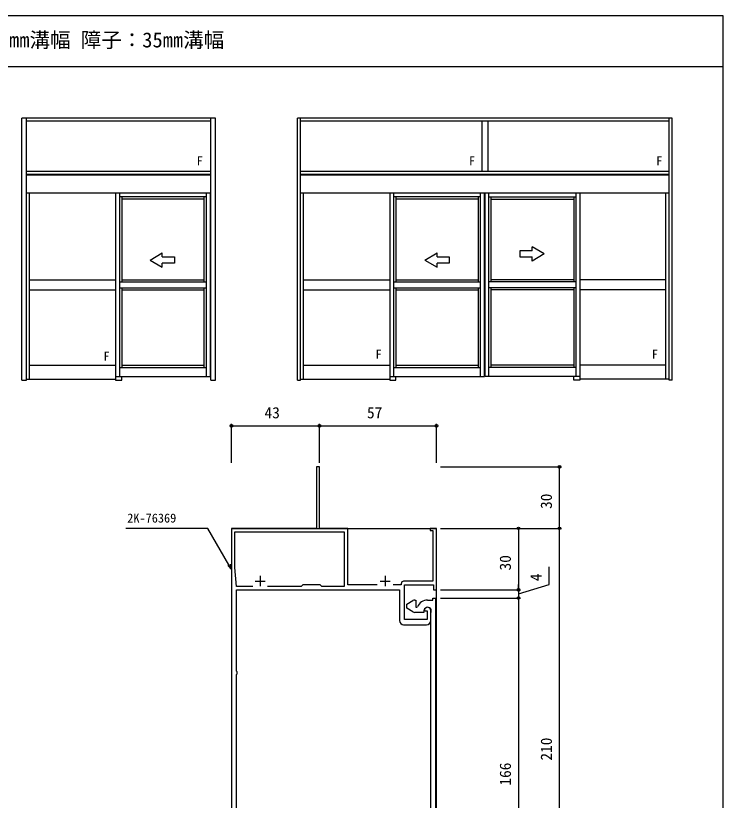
# Model space of a CAD drawing. Units: millimetres, scale not verified. Extents: x -437 to 438, y -681 to 679.
# Drawn here: x 93 to 438.3, y 261.2 to 643.8 of the extents above; entities that cross this region are included whole.
import ezdxf
from ezdxf.enums import TextEntityAlignment as Align

# ---------------------------------------------------------------- set-up
doc = ezdxf.new("R2010")
doc.units = ezdxf.units.MM
doc.header["$LTSCALE"] = 4
for name, color, linetype in [('0-1_USER1', 3, 'Continuous'), ('0-2_YKK_11', 7, 'Continuous'), ('0-3_YKK_12', 2, 'Continuous'), ('0-5_YKK_A1', 4, 'Continuous'), ('0-6_YKK_D', 6, 'Continuous'), ('0-7_YKK_ZWAK', 7, 'Continuous')]:
    doc.layers.add(name, color=color, linetype=linetype)
doc.styles.add('ＭＳ ゴシック', font='')
doc.styles.get('ＭＳ ゴシック').set_extended_font_data('MS Gothic')

msp = doc.modelspace()

# ---------------------------------------------------------------- linework, layer by layer
at = {"layer": '0-2_YKK_11'}
for p, q in [((209.8, 368.1), (214.8, 368.1)), ((212.3, 370.6), (212.3, 365.6)), ((270.8, 368.1), (275.8, 368.1)), ((273.3, 370.6), (273.3, 365.6)), ((295.5, 348.8), (295.5, 353.8)), ((282.3, 346.8), (293.5, 346.8))]:
    msp.add_line(p, q, dxfattribs=at)
for points in [[(269.412, 366.3), (255, 366.3), (255, 393.8), (241.3, 393.8), (241.3, 423.8), (239.7, 423.8), (239.7, 419.258), (239.82, 419.075), (239.82, 418.525), (239.7, 418.342), (239.7, 393.8), (198.3, 393.8), (198.3, 183.8)], [(208.728, 365.5), (200.8, 365.5), (200, 374.644), (200, 392.1), (253.3, 392.1), (253.3, 365.5), (242.309, 365.5), (241.509, 366.3), (233.109, 366.3), (232.309, 365.5), (215.872, 365.5)], [(292.5, 353.8), (292.8, 353.5), (293.8, 353.5), (293.8, 349.3), (282.8, 349.3), (282.8, 366.3), (296.8, 366.3), (296.8, 363.8), (298.3, 363.8), (298.3, 393.8), (295.3, 393.8), (295.3, 392.7), (296.6, 392.7), (296.6, 368), (282.3, 368)], [(208.446, 208.3), (200.8, 208.3), (200.8, 222.506), (201.063, 222.804), (201.063, 223.796), (200.8, 224.094), (200.8, 232.506), (201.063, 232.804), (201.063, 233.796), (200.8, 234.094), (200.8, 322.506), (201.063, 322.804), (201.063, 323.796), (200.8, 324.094), (200.8, 363.8), (280.3, 363.8), (280.3, 348.8)], [(281.1, 366.8), (281.1, 366.3), (277.188, 366.3)], [(294, 358.8), (296.5, 358.8), (296.5, 359.8), (297.8, 359.8)], [(297.8, 359.8), (297.8, 183.8)], [(286.8, 353.068), (283.8, 354.8), (283.8, 356.8), (286.8, 358.532)], [(287.8, 358.8), (288.3, 358.8), (288.3, 355.3), (288.809, 355.3), (289.087, 355.487)], [(292.2, 353.5), (292.2, 352.8), (287.8, 352.8)], [(295.6, 193.8), (295.6, 348.546), (295.56, 348.696), (295.555, 348.705), (295.545, 348.722), (295.54, 348.73), (295.5, 348.88), (295.5, 352.418), (295.543, 352.573)]]:
    msp.add_lwpolyline(points, dxfattribs=at)
for centre, radius, start, end in [((282.3, 366.8), 1.2, 90.00001, 179.99999), ((287.8, 356.8), 2, 89.99998, 120), ((294, 353.5), 5.3, 89.99999, 157.9757), ((287.8, 354.8), 2, 240, 270.00002), ((294, 353.5), 1.8, 328.99728, 179.99999), ((294, 353.8), 1.5, 359.99999, 180.00001), ((282.3, 348.8), 2, 180.00001, 269.99999), ((293.5, 348.8), 2, 270.00001, 359.99999)]:
    msp.add_arc(centre, radius, start, end, dxfattribs=at)
at = {"layer": '0-3_YKK_12'}
for p, q in [((198.3, 393.8), (298.3, 393.8)), ((198.3, 393.8), (198.3, 90.36)), ((298.3, 94.8), (298.3, 393.8))]:
    msp.add_line(p, q, dxfattribs=at)
at = {"layer": '0-5_YKK_A1'}
for p, q in [((96, 466.05), (96, 593.8)), ((190.5, 593.8), (96, 593.8)), ((98.25, 466.05), (98.25, 593.8)), ((188.25, 466.05), (188.25, 593.8)), ((190.5, 466.05), (190.5, 593.8)), ((230.5, 466.05), (230.5, 593.8)), ((413.3, 593.8), (230.5, 593.8)), ((232, 466.05), (232, 593.8)), ((411.8, 466.05), (411.8, 593.8)), ((413.3, 466.05), (413.3, 593.8)), ((188.25, 592.3), (98.25, 592.3)), ((411.8, 592.3), (232, 592.3)), ((320.4, 592.3), (320.4, 567.8)), ((323.4, 592.3), (323.4, 567.8)), ((188.25, 567.8), (98.25, 567.8)), ((188.25, 566.3), (98.25, 566.3)), ((411.8, 567.8), (232, 567.8)), ((411.8, 566.3), (232, 566.3)), ((188.25, 566.1), (98.25, 566.1)), ((411.8, 566.1), (232, 566.1)), ((188.25, 557.3), (98.25, 557.3)), ((99.75, 466.55), (99.75, 557.3)), ((141.75, 557.3), (141.75, 467.8)), ((143.65, 557.3), (143.65, 467.8)), ((186.1, 555.4), (143.65, 555.4)), ((144.75, 555.4), (144.75, 513.95)), ((185, 513.95), (185, 555.4)), ((186.1, 467.8), (186.1, 557.3)), ((188, 467.8), (188, 557.3)), ((411.8, 557.3), (232, 557.3)), ((233.5, 466.55), (233.5, 557.3)), ((275.5, 557.3), (275.5, 467.8)), ((277.4, 557.3), (277.4, 467.8)), ((319.875, 555.4), (277.4, 555.4)), ((278.5, 555.4), (278.5, 513.95)), ((318.775, 513.95), (318.775, 555.4)), ((319.875, 467.8), (319.875, 557.3)), ((321.775, 467.8), (321.775, 557.3)), ((322.025, 467.8), (322.025, 557.3)), ((323.925, 467.8), (323.925, 557.3)), ((323.925, 555.4), (366.4, 555.4)), ((325.025, 513.95), (325.025, 555.4)), ((365.3, 555.4), (365.3, 513.95)), ((366.4, 557.3), (366.4, 467.8)), ((368.3, 557.3), (368.3, 467.8)), ((410.3, 466.55), (410.3, 557.3)), ((185, 554.3), (144.75, 554.3)), ((318.775, 554.3), (278.5, 554.3)), ((325.025, 554.3), (365.3, 554.3)), ((158.549, 524.631), (164.549, 528.095)), ((164.549, 526.131), (164.549, 528.095)), ((292.599, 524.631), (298.599, 528.095)), ((298.599, 526.131), (298.599, 528.095)), ((350.951, 527.631), (344.951, 531.095)), ((344.951, 529.131), (344.951, 531.095)), ((158.549, 524.631), (164.549, 521.167)), ((292.599, 524.631), (298.599, 521.167)), ((350.951, 527.631), (344.951, 524.167)), ((344.951, 524.167), (344.951, 526.131)), ((164.549, 521.167), (164.549, 523.131)), ((298.599, 521.167), (298.599, 523.131)), ((99.75, 515.05), (141.75, 515.05)), ((143.65, 513.95), (186.1, 513.95)), ((144.75, 515.05), (185, 515.05)), ((233.5, 515.05), (275.5, 515.05)), ((277.4, 513.95), (319.85, 513.95)), ((278.5, 515.05), (318.75, 515.05)), ((366.4, 513.95), (323.95, 513.95)), ((365.3, 515.05), (325.05, 515.05)), ((410.3, 515.05), (368.3, 515.05)), ((99.75, 510.05), (141.75, 510.05)), ((143.65, 511.15), (186.1, 511.15)), ((144.75, 511.15), (144.75, 472.2)), ((144.75, 510.05), (185, 510.05)), ((185, 472.2), (185, 511.15)), ((233.5, 510.05), (275.5, 510.05)), ((277.4, 511.15), (319.85, 511.15)), ((278.5, 511.15), (278.5, 472.2)), ((278.5, 510.05), (318.75, 510.05)), ((318.775, 472.2), (318.775, 511.15)), ((366.4, 511.15), (323.95, 511.15)), ((325.025, 472.2), (325.025, 511.15)), ((365.3, 510.05), (325.05, 510.05)), ((365.3, 511.15), (365.3, 472.2)), ((410.3, 510.05), (368.3, 510.05)), ((99.75, 473.3), (141.75, 473.3)), ((143.65, 472.2), (186.1, 472.2)), ((144.75, 473.3), (185, 473.3)), ((233.5, 473.3), (275.5, 473.3)), ((277.4, 472.2), (319.875, 472.2)), ((278.5, 473.3), (318.775, 473.3)), ((366.4, 472.2), (323.925, 472.2)), ((365.3, 473.3), (325.025, 473.3)), ((410.3, 473.3), (368.3, 473.3)), ((141.75, 467.8), (188, 467.8)), ((275.5, 467.8), (321.775, 467.8)), ((368.3, 467.8), (322.025, 467.8)), ((96, 466.05), (98.25, 466.05)), ((98.25, 466.55), (141.75, 466.55)), ((188.25, 466.05), (190.5, 466.05)), ((230.5, 466.05), (232, 466.05)), ((232, 466.55), (275.5, 466.55)), ((411.8, 466.55), (368.3, 466.55)), ((413.3, 466.05), (411.8, 466.05))]:
    msp.add_line(p, q, dxfattribs=at)
for points in [[(344.951, 529.131), (338.951, 529.131), (338.951, 526.131), (344.951, 526.131)], [(164.549, 526.131), (170.549, 526.131), (170.549, 523.131), (164.549, 523.131)], [(298.599, 526.131), (304.599, 526.131), (304.599, 523.131), (298.599, 523.131)], [(141.75, 467.8), (141.75, 466.05), (144.75, 466.05), (144.75, 467.8)], [(275.5, 467.8), (275.5, 466.05), (278.5, 466.05), (278.5, 467.8)], [(368.3, 467.8), (368.3, 466.05), (365.3, 466.05), (365.3, 467.8)]]:
    msp.add_lwpolyline(points, dxfattribs=at)
at = {"layer": '0-6_YKK_D'}
for p, q in [((198.3, 425.8), (198.3, 444.8)), ((241.3, 425.8), (241.3, 444.8)), ((241.3, 425.8), (241.3, 444.8)), ((298.3, 425.8), (298.3, 444.8)), ((198.3, 443.8), (241.3, 443.8)), ((241.3, 443.8), (298.3, 443.8)), ((300.3, 423.801), (359.3, 423.801)), ((358.3, 393.8), (358.3, 423.801)), ((300.3, 393.8), (339.3, 393.8)), ((300.3, 393.8), (359.3, 393.8)), ((300.3, 393.8), (359.3, 393.8)), ((338.3, 393.8), (338.3, 363.8)), ((358.3, 183.8), (358.3, 393.8)), ((300.3, 363.8), (339.3, 363.8)), ((300.3, 363.8), (339.3, 363.8)), ((338.3, 363.8), (338.3, 366.35)), ((338.3, 363.8), (338.3, 359.8)), ((338.3, 363.8), (338.3, 359.8)), ((300.3, 359.8), (339.3, 359.8)), ((300.3, 359.8), (339.3, 359.8)), ((338.3, 359.8), (338.3, 357.25)), ((338.3, 359.8), (338.3, 193.8))]:
    msp.add_line(p, q, dxfattribs=at)
for points in [[(198.3, 373.8), (197.025, 376.008), (186.753, 393.8), (146.674, 393.8)], [(197.617, 376.35), (198.3, 373.8), (196.433, 375.667)], [(338.3, 361.8), (353.3, 366.375), (353.3, 375.105)]]:
    msp.add_lwpolyline(points, dxfattribs=at)
for centre in [(198.3, 443.8), (241.3, 443.8), (241.3, 443.8), (298.3, 443.8), (358.3, 423.801), (338.3, 393.8), (358.3, 393.8), (358.3, 393.8), (338.3, 363.8), (338.3, 363.8), (338.3, 359.8), (338.3, 359.8)]:
    msp.add_circle(centre, 0.637, dxfattribs=at)
at = {"layer": '0-7_YKK_ZWAK'}
for p, q in [((438.3, 643.8), (-436.7, 643.8)), ((438.3, 618.8), (-436.7, 618.8))]:
    msp.add_line(p, q, dxfattribs=at)
msp.add_lwpolyline([(-436.7, -681.2), (438.3, -681.2), (438.3, 643.8)], dxfattribs=at)

# ---------------------------------------------------------------- texts
at = {"layer": '0-1_USER1', "style": 'ＭＳ ゴシック'}
msp.add_text('自動ドア【一般スライド】 エンジン内蔵 たて骨60㎜見付 たてかまち60㎜見付 枠：35㎜溝幅 障子：35㎜溝幅', height=7.331, dxfattribs=at).set_placement((-300.086, 626.13), align=Align.BOTTOM_LEFT)
at = {"layer": '0-5_YKK_A1', "style": 'ＭＳ ゴシック'}
for p in [(181.323, 569.438), (314.198, 569.537), (405.568, 569.537), (135.824, 474.17), (268.599, 475.203), (403.399, 475.203)]:
    msp.add_text('F', height=4.399, dxfattribs=at).set_placement(p, align=Align.BOTTOM_LEFT)
at = {"layer": '0-6_YKK_D', "style": 'ＭＳ ゴシック'}
for s, height, p in [('43', 5.499, (214.431, 445.8)), ('57', 5.499, (264.409, 445.8)), ('2K-76369', 4.399, (147.419, 395.3))]:
    msp.add_text(s, height=height, dxfattribs=at).set_placement(p, align=Align.BOTTOM_LEFT)
for s, p in [('30', (356.3, 403.261)), ('30', (336.3, 373.26)), ('4', (351.3, 367.991)), ('210', (356.3, 280.533)), ('166', (336.3, 268.341))]:
    msp.add_text(s, height=5.499, rotation=90, dxfattribs=at).set_placement(p, align=Align.BOTTOM_LEFT)

doc.saveas('drawing.dxf')
